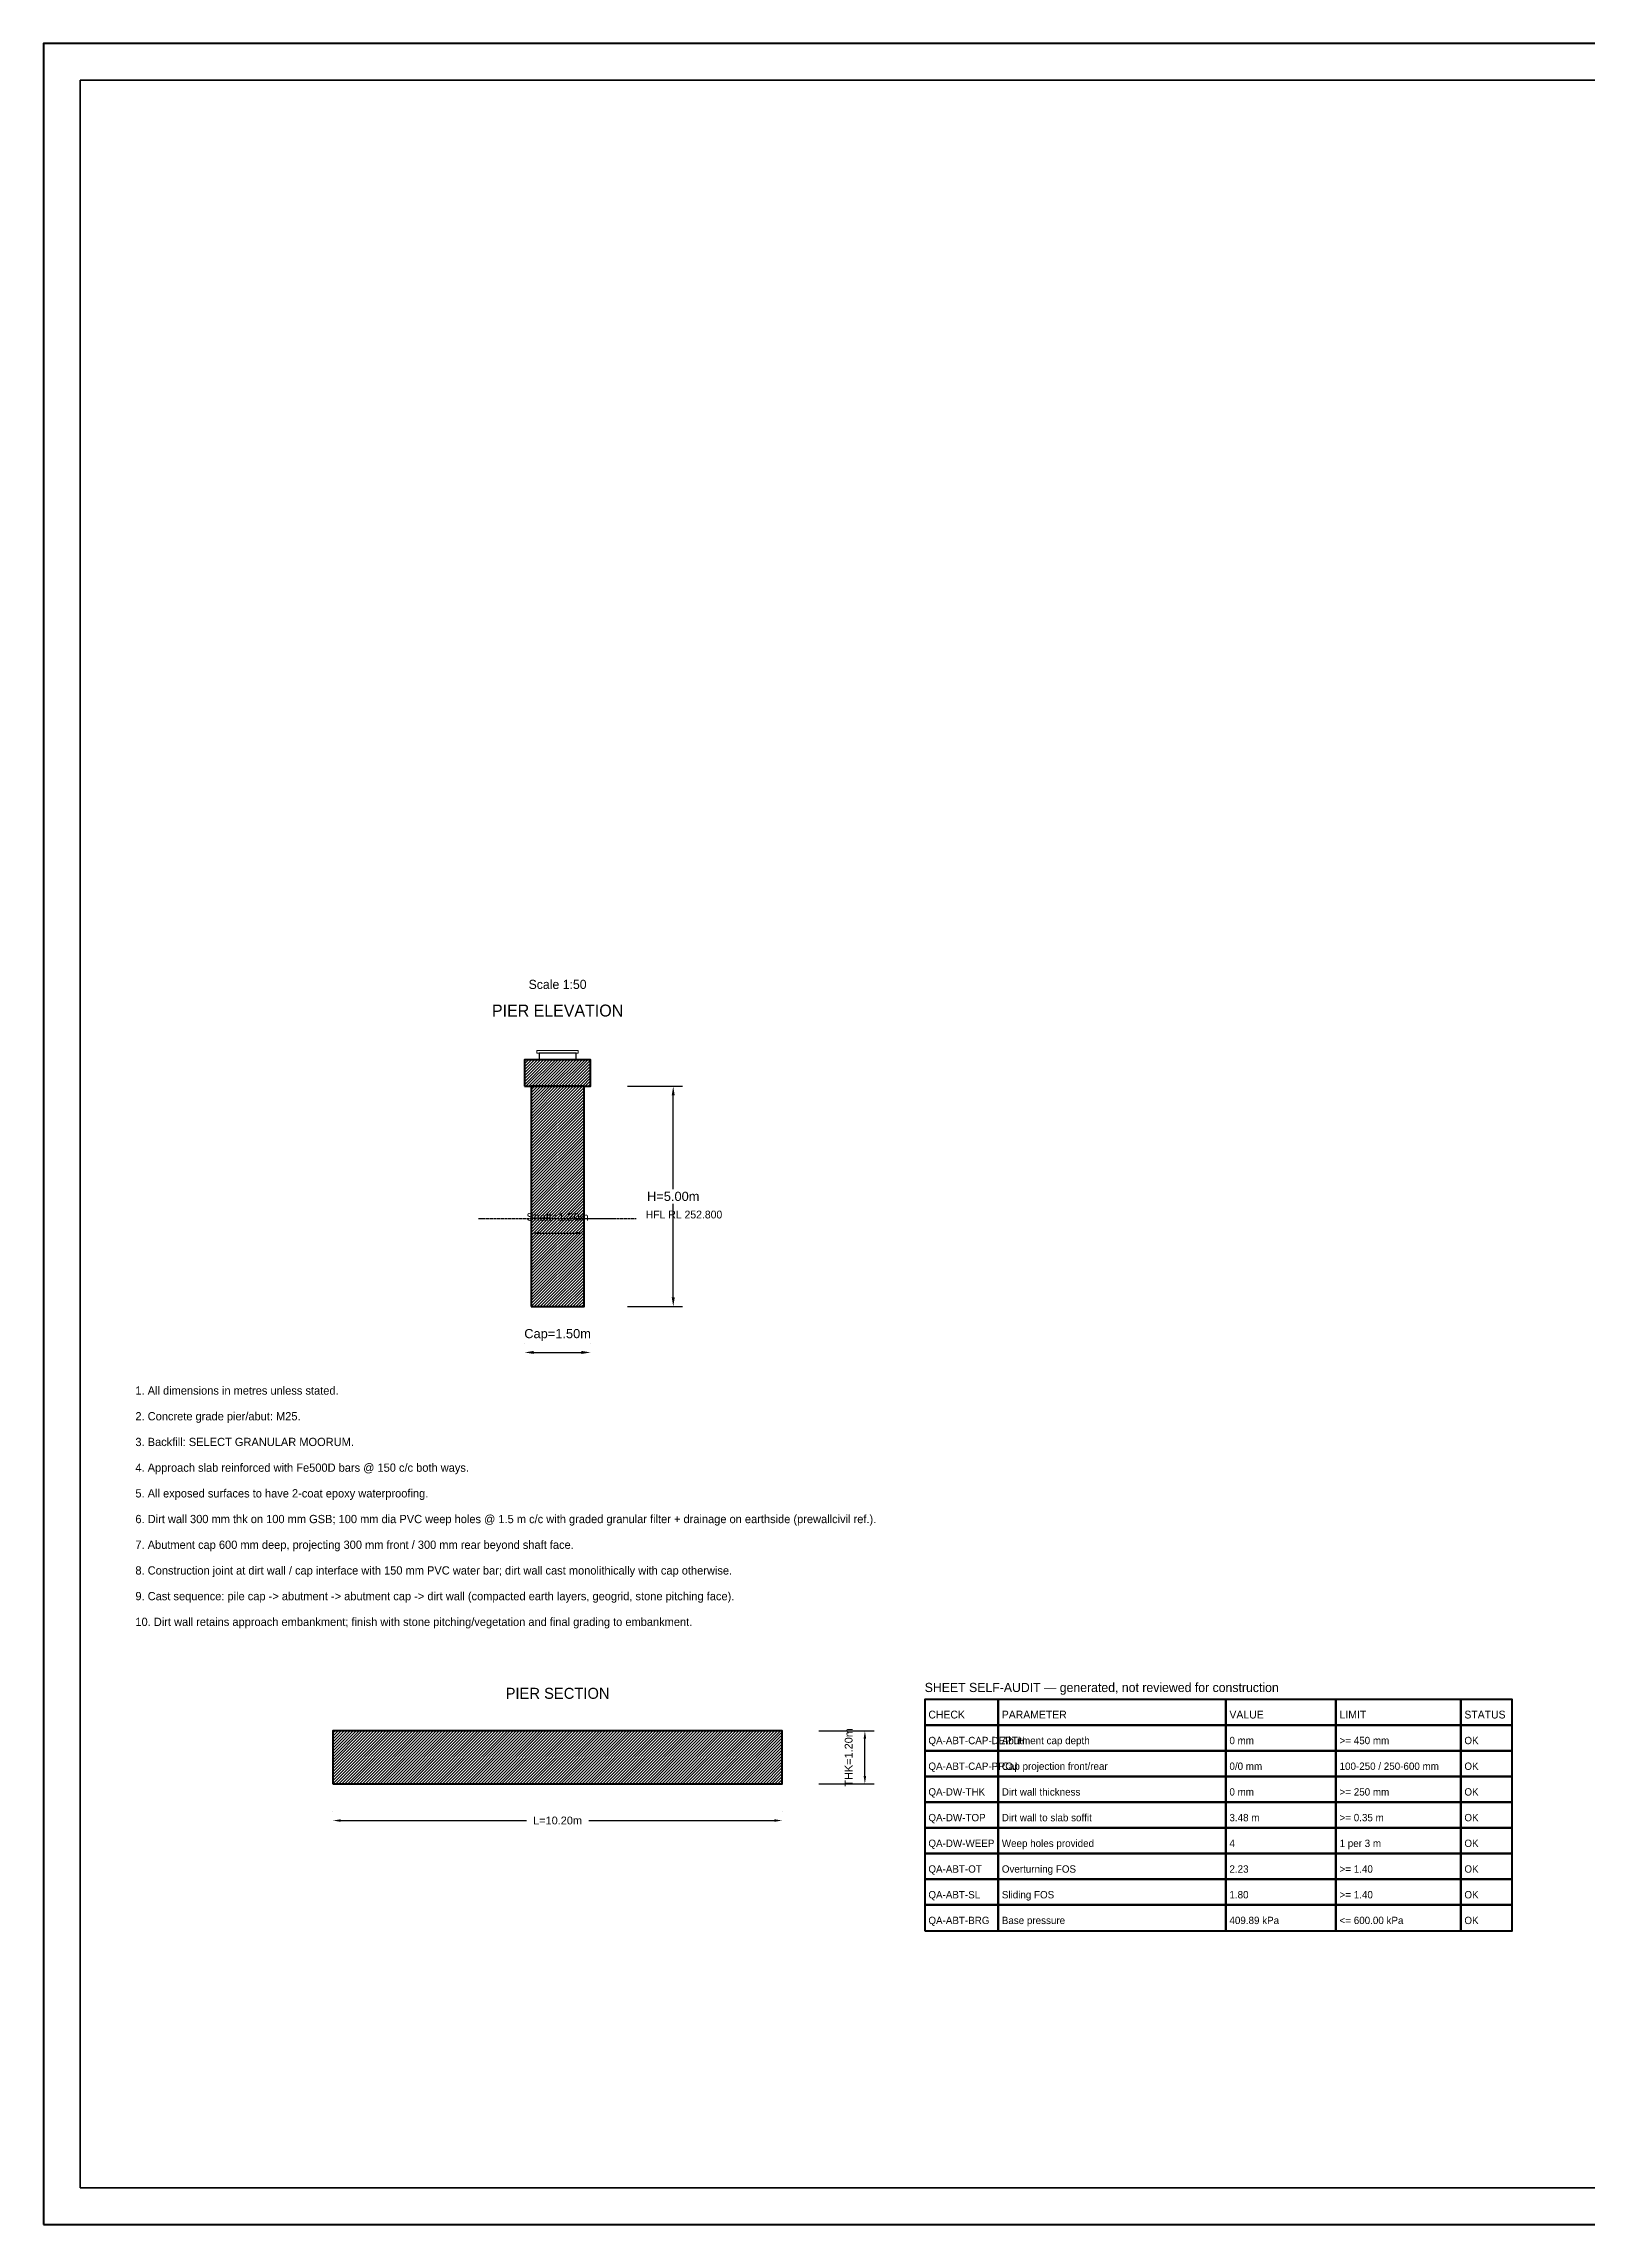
# Model space of a CAD drawing. Header units: metres. Extents: x 0 to 841, y 0 to 594.
# Drawn here: x 0 to 420, y 0 to 594 of the extents above; entities that cross this region are included whole.
import ezdxf
from ezdxf.enums import TextEntityAlignment as Align

# ---------------------------------------------------------------- set-up
doc = ezdxf.new("R2010")
doc.units = ezdxf.units.M
doc.linetypes.add('DASHED', pattern=[0.5, 0.375, -0.125])
for name, color, linetype, lineweight in [('BORDER-INNER', 7, 'Continuous', 35), ('BORDER-OUTER', 7, 'Continuous', 70), ('CIVIL-HFL', 5, 'DASHED', 25), ('DIM-LINEAR', 3, 'Continuous', 18), ('STRUC-HATCHING', 8, 'Continuous', 18), ('SUB-BEARING', 5, 'Continuous', 25), ('SUB-PIER', 2, 'Continuous', 35), ('TEXT-HEADER', 7, 'Continuous', 25), ('TEXT-SPEC', 7, 'Continuous', 13), ('TITLEBLK-BOX', 7, 'Continuous', 50)]:
    doc.layers.add(name, color=color, linetype=linetype, lineweight=lineweight)
doc.styles.add('BRIDGE_STD', font='Arial.ttf')
doc.dimstyles.new('pmb100', dxfattribs={"dimtxt": 2.5, "dimasz": 0.9375, "dimexe": 2.5, "dimexo": 2.5, "dimtad": 0, "dimtih": 1, "dimdec": 0, "dimtxsty": 'BRIDGE_STD', "dimcen": 2.5, "dimazin": 3, "dimtfac": 1, "dimtmove": 0, "dimatfit": 3})

msp = doc.modelspace()

# ---------------------------------------------------------------- hatches: boundary and pattern name
at = {"layer": 'STRUC-HATCHING'}
h = msp.add_hatch(dxfattribs=at)
h.set_pattern_fill('ANSI31', scale=0.18)
h.paths.add_polyline_path([(131, 310), (149, 310), (149, 317.2), (131, 317.2)])
h = msp.add_hatch(dxfattribs=at)
h.set_pattern_fill('ANSI31', scale=0.18)
h.paths.add_polyline_path([(132.8, 250), (147.2, 250), (147.2, 310), (132.8, 310)])
h = msp.add_hatch(dxfattribs=at)
h.set_pattern_fill('ANSI31', scale=0.18)
h.paths.add_polyline_path([(78.8, 120), (201.2, 120), (201.2, 134.4), (78.8, 134.4)])

# ---------------------------------------------------------------- linework, layer by layer
at = {"layer": 'BORDER-INNER'}
msp.add_lwpolyline([(10, 10), (831, 10), (831, 584), (10, 584), (10, 10)], dxfattribs=at)
at = {"layer": 'BORDER-OUTER'}
msp.add_lwpolyline([(0, 0), (841, 0), (841, 594), (0, 594), (0, 0)], dxfattribs=at)
at = {"layer": 'CIVIL-HFL', "color": 5}
msp.add_line((118.5, 274), (161.5, 274), dxfattribs=at)
at = {"layer": 'SUB-BEARING', "lineweight": 15}
msp.add_lwpolyline([(134.36, 319), (145.64, 319), (145.64, 319.72), (134.36, 319.72), (134.36, 319)], dxfattribs=at)
at = {"layer": 'SUB-PIER', "lineweight": 50}
for points in [[(131, 310), (149, 310), (149, 317.2), (131, 317.2), (131, 310)], [(132.8, 250), (147.2, 250), (147.2, 310), (132.8, 310), (132.8, 250)]]:
    msp.add_lwpolyline(points, dxfattribs=at)
at = {"layer": 'SUB-PIER', "lineweight": 30}
msp.add_lwpolyline([(134.96, 317.2), (145.04, 317.2), (145.04, 319), (134.96, 319), (134.96, 317.2)], dxfattribs=at)
at = {"layer": 'SUB-PIER', "lineweight": 40}
msp.add_lwpolyline([(78.8, 120), (201.2, 120), (201.2, 134.4), (78.8, 134.4), (78.8, 120)], dxfattribs=at)
at = {"layer": 'TITLEBLK-BOX'}
for points in [[(240, 136), (260, 136), (260, 143), (240, 143), (240, 136)], [(260, 136), (322, 136), (322, 143), (260, 143), (260, 136)], [(322, 136), (352, 136), (352, 143), (322, 143), (322, 136)], [(352, 136), (386, 136), (386, 143), (352, 143), (352, 136)], [(386, 136), (400, 136), (400, 143), (386, 143), (386, 136)], [(240, 129), (260, 129), (260, 136), (240, 136), (240, 129)], [(260, 129), (322, 129), (322, 136), (260, 136), (260, 129)], [(322, 129), (352, 129), (352, 136), (322, 136), (322, 129)], [(352, 129), (386, 129), (386, 136), (352, 136), (352, 129)], [(386, 129), (400, 129), (400, 136), (386, 136), (386, 129)], [(240, 122), (260, 122), (260, 129), (240, 129), (240, 122)], [(260, 122), (322, 122), (322, 129), (260, 129), (260, 122)], [(322, 122), (352, 122), (352, 129), (322, 129), (322, 122)], [(352, 122), (386, 122), (386, 129), (352, 129), (352, 122)], [(386, 122), (400, 122), (400, 129), (386, 129), (386, 122)], [(240, 115), (260, 115), (260, 122), (240, 122), (240, 115)], [(260, 115), (322, 115), (322, 122), (260, 122), (260, 115)], [(322, 115), (352, 115), (352, 122), (322, 122), (322, 115)], [(352, 115), (386, 115), (386, 122), (352, 122), (352, 115)], [(386, 115), (400, 115), (400, 122), (386, 122), (386, 115)], [(240, 108), (260, 108), (260, 115), (240, 115), (240, 108)], [(260, 108), (322, 108), (322, 115), (260, 115), (260, 108)], [(322, 108), (352, 108), (352, 115), (322, 115), (322, 108)], [(352, 108), (386, 108), (386, 115), (352, 115), (352, 108)], [(386, 108), (400, 108), (400, 115), (386, 115), (386, 108)], [(240, 101), (260, 101), (260, 108), (240, 108), (240, 101)], [(260, 101), (322, 101), (322, 108), (260, 108), (260, 101)], [(322, 101), (352, 101), (352, 108), (322, 108), (322, 101)], [(352, 101), (386, 101), (386, 108), (352, 108), (352, 101)], [(386, 101), (400, 101), (400, 108), (386, 108), (386, 101)], [(240, 94), (260, 94), (260, 101), (240, 101), (240, 94)], [(260, 94), (322, 94), (322, 101), (260, 101), (260, 94)], [(322, 94), (352, 94), (352, 101), (322, 101), (322, 94)], [(352, 94), (386, 94), (386, 101), (352, 101), (352, 94)], [(386, 94), (400, 94), (400, 101), (386, 101), (386, 94)], [(240, 87), (260, 87), (260, 94), (240, 94), (240, 87)], [(260, 87), (322, 87), (322, 94), (260, 94), (260, 87)], [(322, 87), (352, 87), (352, 94), (322, 94), (322, 87)], [(352, 87), (386, 87), (386, 94), (352, 94), (352, 87)], [(386, 87), (400, 87), (400, 94), (386, 94), (386, 87)], [(240, 80), (260, 80), (260, 87), (240, 87), (240, 80)], [(260, 80), (322, 80), (322, 87), (260, 87), (260, 80)], [(322, 80), (352, 80), (352, 87), (322, 87), (322, 80)], [(352, 80), (386, 80), (386, 87), (352, 87), (352, 80)], [(386, 80), (400, 80), (400, 87), (386, 87), (386, 80)]]:
    msp.add_lwpolyline(points, dxfattribs=at)

# ---------------------------------------------------------------- texts
at = {"layer": 'CIVIL-HFL', "color": 5}
msp.add_text('HFL RL 252.800', height=2.125, dxfattribs=at).set_placement((164, 274))
at = {"layer": 'TEXT-HEADER'}
for s, height, p in [('PIER ELEVATION', 3.25, (140, 329)), ('PIER SECTION', 3, (140, 143.15))]:
    msp.add_text(s, height=height, dxfattribs=at).set_placement(p, align=Align.CENTER)
for s, height, p in [('SHEET SELF-AUDIT — generated, not reviewed for construction', 2.5, (240, 145)), ('CHECK', 2.125, (241, 137.8)), ('PARAMETER', 2.125, (261, 137.8)), ('VALUE', 2.125, (323, 137.8)), ('LIMIT', 2.125, (353, 137.8)), ('STATUS', 2.125, (387, 137.8))]:
    msp.add_text(s, height=height, dxfattribs=at).set_placement(p)
at = {"layer": 'TEXT-SPEC'}
msp.add_text('Scale 1:50', height=2.5, dxfattribs=at).set_placement((140, 336.5), align=Align.CENTER)
for s, p in [('1. All dimensions in metres unless stated.', (25, 226)), ('2. Concrete grade pier/abut: M25.', (25, 219)), ('3. Backfill: SELECT GRANULAR MOORUM.', (25, 212)), ('4. Approach slab reinforced with Fe500D bars @ 150 c/c both ways.', (25, 205)), ('5. All exposed surfaces to have 2-coat epoxy waterproofing.', (25, 198)), ('6. Dirt wall 300 mm thk on 100 mm GSB; 100 mm dia PVC weep holes @ 1.5 m c/c with graded granular filter + drainage on earthside (prewallcivil ref.).', (25, 191)), ('7. Abutment cap 600 mm deep, projecting 300 mm front / 300 mm rear beyond shaft face.', (25, 184)), ('8. Construction joint at dirt wall / cap interface with 150 mm PVC water bar; dirt wall cast monolithically with cap otherwise.', (25, 177)), ('9. Cast sequence: pile cap -> abutment -> abutment cap -> dirt wall (compacted earth layers, geogrid, stone pitching face).', (25, 170)), ('10. Dirt wall retains approach embankment; finish with stone pitching/vegetation and final grading to embankment.', (25, 163))]:
    msp.add_text(s, height=2.25, dxfattribs=at).set_placement(p)
at = {"layer": 'TEXT-SPEC', "color": 3}
for s, p in [('QA-ABT-CAP-DEPTH', (241, 130.8)), ('Abutment cap depth', (261, 130.8)), ('0 mm', (323, 130.8)), ('>= 450 mm', (353, 130.8)), ('OK', (387, 130.8)), ('QA-ABT-CAP-PROJ', (241, 123.8)), ('Cap projection front/rear', (261, 123.8)), ('0/0 mm', (323, 123.8)), ('100-250 / 250-600 mm', (353, 123.8)), ('OK', (387, 123.8)), ('QA-DW-THK', (241, 116.8)), ('Dirt wall thickness', (261, 116.8)), ('0 mm', (323, 116.8)), ('>= 250 mm', (353, 116.8)), ('OK', (387, 116.8)), ('QA-DW-TOP', (241, 109.8)), ('Dirt wall to slab soffit', (261, 109.8)), ('3.48 m', (323, 109.8)), ('>= 0.35 m', (353, 109.8)), ('OK', (387, 109.8)), ('QA-DW-WEEP', (241, 102.8)), ('Weep holes provided', (261, 102.8)), ('4', (323, 102.8)), ('1 per 3 m', (353, 102.8)), ('OK', (387, 102.8)), ('QA-ABT-OT', (241, 95.8)), ('Overturning FOS', (261, 95.8)), ('2.23', (323, 95.8)), ('>= 1.40', (353, 95.8)), ('OK', (387, 95.8)), ('QA-ABT-SL', (241, 88.8)), ('Sliding FOS', (261, 88.8)), ('1.80', (323, 88.8)), ('>= 1.40', (353, 88.8)), ('OK', (387, 88.8)), ('QA-ABT-BRG', (241, 81.8)), ('Base pressure', (261, 81.8)), ('409.89 kPa', (323, 81.8)), ('<= 600.00 kPa', (353, 81.8)), ('OK', (387, 81.8))]:
    msp.add_text(s, height=2, dxfattribs=at).set_placement(p)

# ---------------------------------------------------------------- dimensions: what is measured, and where the dimension line sits
at = {"layer": 'DIM-LINEAR'}
for base, p1, p2, text, override in [((171.5, 250), (156.5, 250), (156.5, 310), 'H=5.00m', {"dimtxt": 2.5, "dimasz": 2.5, "dimgap": 1, "dimclrt": 3}), ((223.7, 120), (208.7, 120), (208.7, 134.4), 'THK=1.20m', {"dimtxt": 2.125, "dimasz": 2.125, "dimgap": 0.85, "dimclrt": 3})]:
    msp.add_linear_dim(base=base, p1=p1, p2=p2, angle=90, text=text, dimstyle='pmb100', override=override, dxfattribs=at).render()
for base, p1, p2, text, override in [((132.8, 270), (132.8, 280), (147.2, 280), 'Shaft=1.20m', {"dimtxt": 2.125, "dimasz": 2.125, "dimgap": 0.85, "dimclrt": 3}), ((131, 237.5), (131, 237.5), (149, 237.5), 'Cap=1.50m', {"dimtxt": 2.5, "dimasz": 2.5, "dimgap": 1, "dimclrt": 3}), ((78.8, 110), (78.8, 110), (201.2, 110), 'L=10.20m', {"dimtxt": 2.125, "dimasz": 2.125, "dimgap": 0.85, "dimclrt": 3})]:
    msp.add_linear_dim(base=base, p1=p1, p2=p2, text=text, dimstyle='pmb100', override=override, dxfattribs=at).render()

doc.saveas('drawing.dxf')
